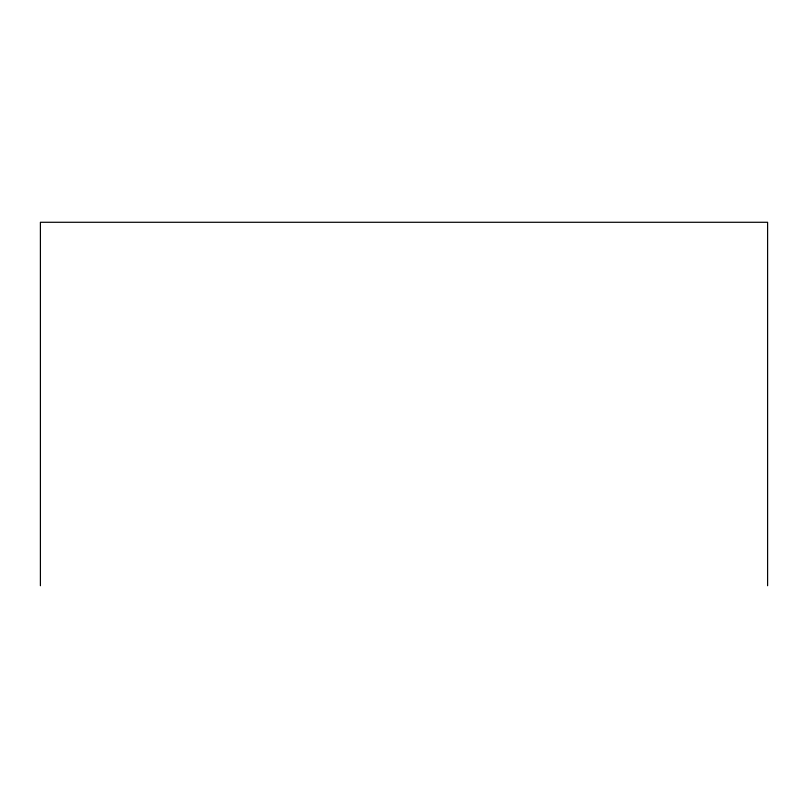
<?xml version="1.0" encoding="UTF-8"?>
<svg xmlns="http://www.w3.org/2000/svg" width="808" height="808" viewBox="0 0 808 808"><rect width="100%" height="100%" fill="white"/><g stroke="black" fill="none" stroke-linecap="round" stroke-linejoin="round"><path stroke-width="1.21" d="M767.6 585.719L767.6 222.281L40.4 222.281L40.4 585.719"/></g></svg>
